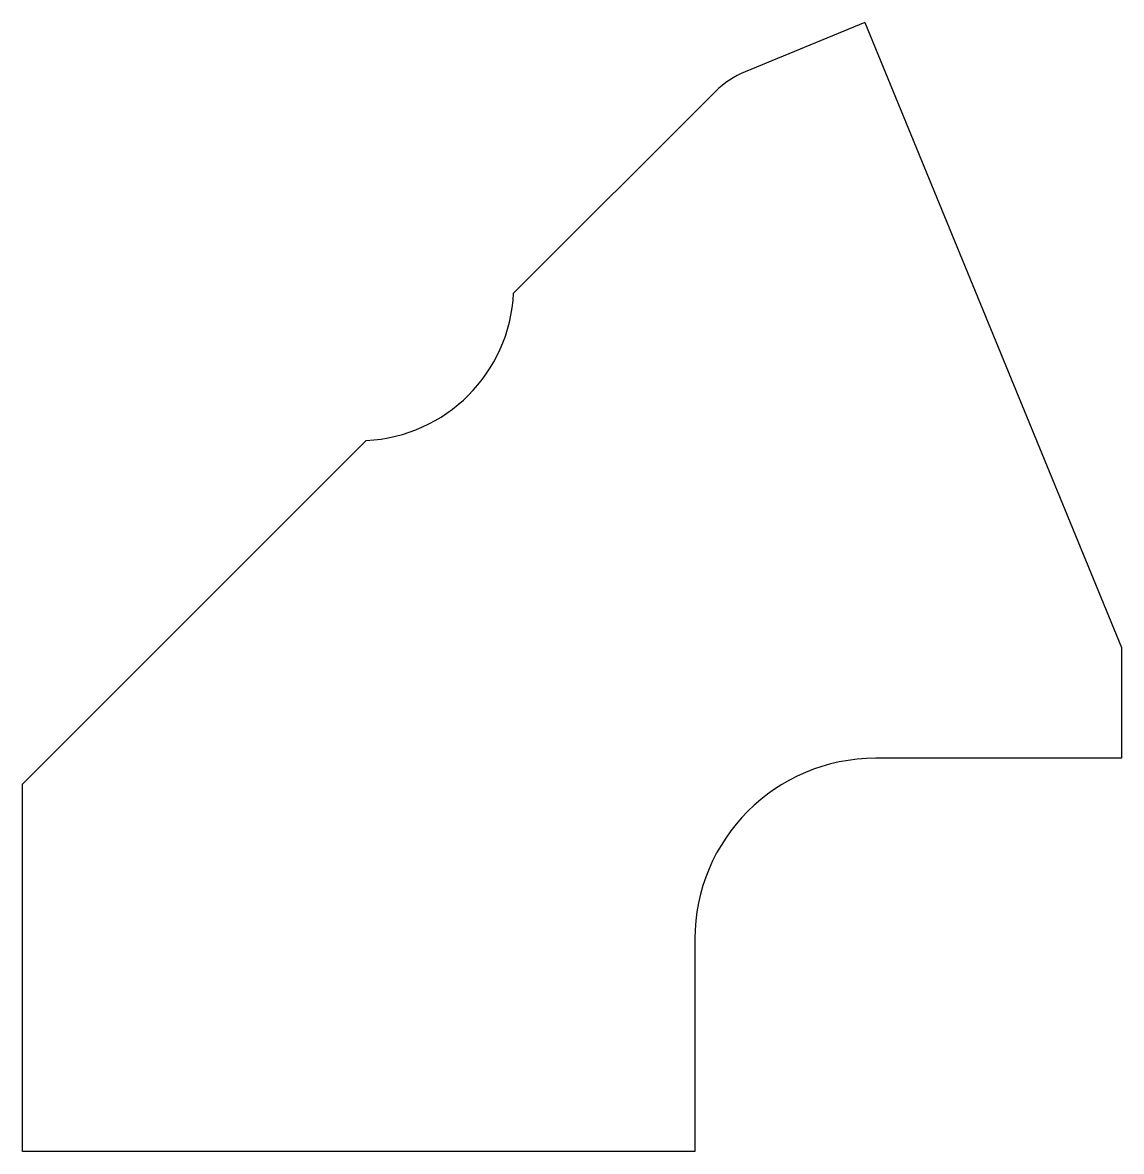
# Model space of a CAD drawing. Extents: x -13 to 29.5, y 30.5 to 74.2.
import ezdxf

# ---------------------------------------------------------------- set-up
doc = ezdxf.new("R2010")
doc.units = 0
doc.layers.add('Sketch010', color=7, linetype='CONTINUOUS')

msp = doc.modelspace()

# ---------------------------------------------------------------- linework, layer by layer
at = {"layer": 'Sketch010'}
for p, q in [((19.5709, 74.1752, 20), (14.9458, 72.2756, 20)), ((19.5709, 74.1752, 20), (29.5, 50, 20)), ((5.99275, 63.705, 20), (13.8006, 71.5129, 20)), ((-13, 44.7123, 20), (0.294962, 58.0073, 20)), ((29.5, 50, 20), (29.5, 45.7099, 20)), ((29.5, 45.7099, 20), (20, 45.7099, 20)), ((-13, 30.5, 20), (-13, 44.7123, 20)), ((13, 38.7099, 20), (13, 30.5, 20)), ((13, 30.5, 20), (-13, 30.5, 20))]:
    msp.add_line(p, q, dxfattribs=at)
for centre, radius, start, end in [((16.2755, 69.0381, 20), 3.5, 112.329, 135), ((0, 64, 20), 6, -87.1822, -2.81782), ((20, 38.7099, 20), 7, 90, 180)]:
    msp.add_arc(centre, radius, start, end, dxfattribs=at)

doc.saveas('drawing.dxf')
